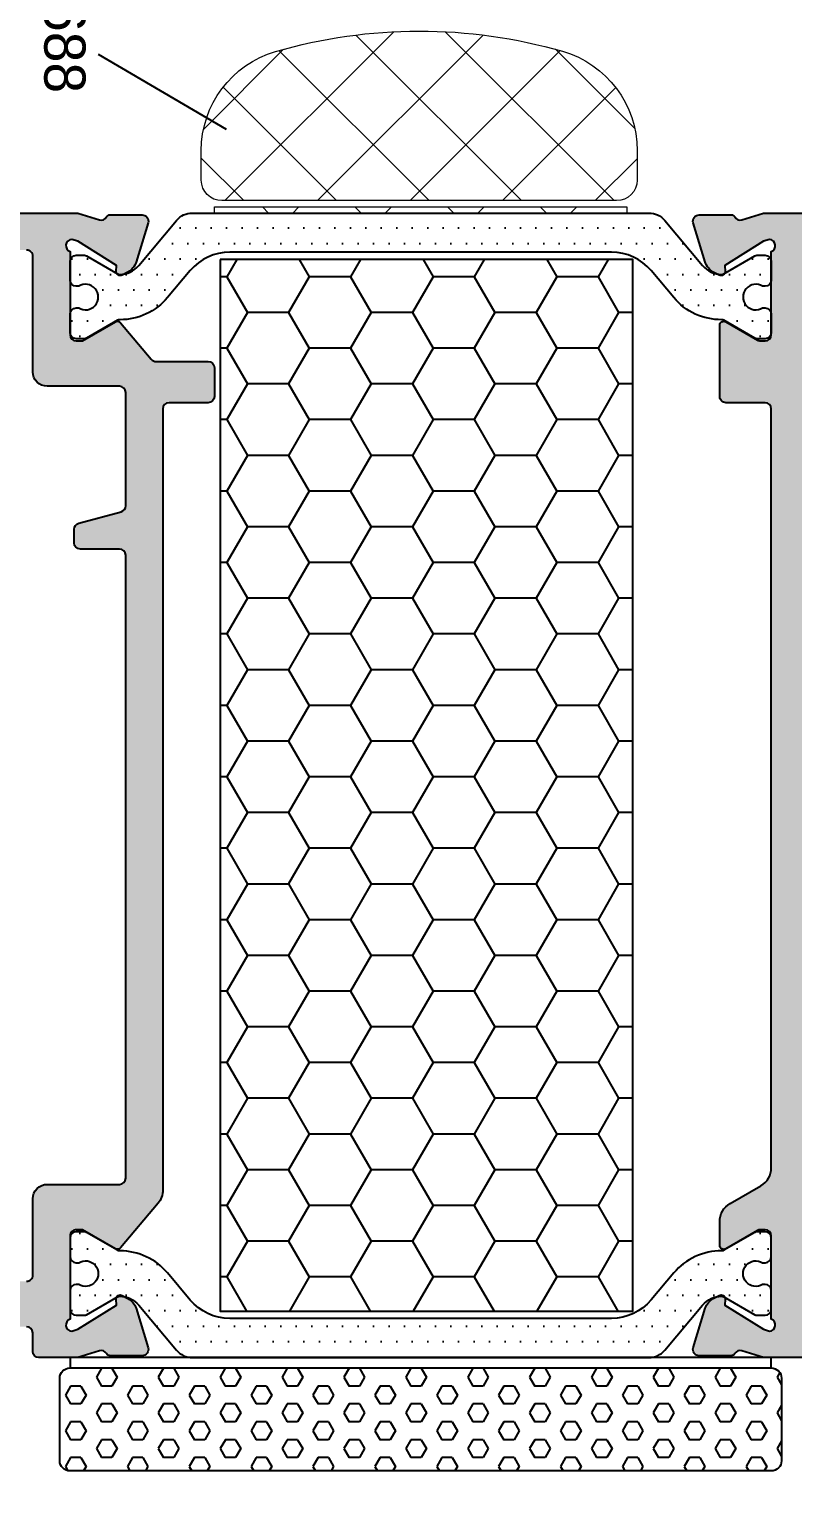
# Model space of a CAD drawing. Extents: x -207922 to -189609, y 24831 to 30124.
# Drawn here: x -207310.8 to -207273.8, y 28829.9 to 28900.4 of the extents above; entities that cross this region are included whole.
import ezdxf

# ---------------------------------------------------------------- set-up
doc = ezdxf.new("R2010")
doc.units = 0
doc.header["$LTSCALE"] = 8
doc.layers.get('0').update_dxf_attribs({"linetype": 'CONTINUOUS'})
for name, color, linetype in [('FILL', 253, 'CONTINUOUS'), ('FINE', 7, 'CONTINUOUS'), ('GOMMA', 3, 'CONTINUOUS'), ('GROSSA', 4, 'CONTINUOUS'), ('QUOTE', 254, 'CONTINUOUS'), ('testo', 7, 'CONTINUOUS')]:
    doc.layers.add(name, color=color, linetype=linetype)

msp = doc.modelspace()

# ---------------------------------------------------------------- hatches: boundary and pattern name
at = {"linetype": 'Continuous', "lineweight": 0}
h = msp.add_hatch(dxfattribs=at)
h.set_pattern_fill('ANSI37', angle=-90.00000000000001, style=0)
h.set_pattern_definition([(315, (-207965.3825018707, 29004.83021672753), (2.245064030267289, 2.245064030267288), []), (44.99999999999999, (-207965.3825018707, 29004.83021672753), (-2.245064030267288, 2.245064030267289), [])])
edge = h.paths.add_edge_path(flags=0)
edge.add_arc((-207286.3193941966, 28894.54541484763), 5.011828898231791, 359.9999999999992, 433.90444463496203, ccw=False)
edge.add_line((-207281.3075652984, 28894.54541484763), (-207281.3075652984, 28893.11920020402))
edge.add_arc((-207282.3075652984, 28893.11920020402), 1.000000000000001, 269.9999999999992, 359.9999999999992, ccw=False)
edge.add_line((-207282.3075652984, 28892.11920020402), (-207301.4449563089, 28892.11920020402))
edge.add_arc((-207301.4449563089, 28893.11920020402), 0.999999999999994, 540, 630, ccw=False)
edge.add_line((-207302.4449563089, 28893.11920020402), (-207302.4449563089, 28894.54541484763))
edge.add_arc((-207297.4449563089, 28894.54541484763), 4.999999999999992, 466.2125807578242, 540, ccw=False)
edge.add_arc((-207291.8609171805, 28875.34076679013), 24.99999999999999, 433.90444463496203, 466.212580757824, ccw=False)
h = msp.add_hatch(dxfattribs=at)
h.set_pattern_fill('ANSI37', angle=-90.00000000000001, style=0)
h.set_pattern_definition([(315, (-207965.3825018707, 29005.43021672753), (2.245064030267289, 2.245064030267288), []), (44.99999999999999, (-207965.3825018707, 29005.43021672753), (-2.245064030267288, 2.245064030267289), [])])
h.paths.add_polyline_path([(-207301.8075652984, 28891.81920020403), (-207281.8075652984, 28891.81920020403), (-207281.8075652984, 28891.51920020401), (-207301.8075652984, 28891.51920020401)], flags=0)
at = {"layer": 'FILL'}
h = msp.add_hatch(color=253, dxfattribs=at)
edge = h.paths.add_edge_path()
edge.add_line((-207313.6075667984, 28836.01920020401), (-207318.0075667984, 28836.01920020401))
edge.add_arc((-207318.0075667984, 28836.81920020403), 0.7999999999999545, 539.9999999999836, 629.9999999999836, ccw=False)
edge.add_line((-207318.8075667984, 28836.81920020403), (-207318.8075667984, 28837.21920020402))
edge.add_arc((-207318.5075667984, 28837.21920020402), 0.2999999999999545, 450.0000000000434, 540.0000000000434, ccw=False)
edge.add_line((-207318.5075667984, 28837.51920020401), (-207315.4075667984, 28837.51920020401))
edge.add_arc((-207315.4075667984, 28837.81920020403), 0.2999999999999545, 629.9999999999566, 719.9999999999566)
edge.add_line((-207315.1075667984, 28837.81920020403), (-207315.1075667984, 28840.71920020402))
edge.add_arc((-207315.4075667984, 28840.71920020402), 0.3000000000001819, 360, 450)
edge.add_line((-207315.4075667984, 28841.01920020401), (-207318.5075667984, 28841.01920020401))
edge.add_arc((-207318.5075667984, 28841.31920020403), 0.2999999999998408, 180.0000000000217, 270.0000000000434, ccw=False)
edge.add_line((-207318.8075667984, 28841.31920020403), (-207318.8075667984, 28842.32031090393))
edge.add_arc((-207319.1075667984, 28842.32031090393), 0.3000000000000682, 359.9999999999783, 449.9999999999783)
edge.add_line((-207319.1075667984, 28842.62031090392), (-207337.0075667984, 28842.62031090392))
edge.add_arc((-207337.0075667984, 28842.12031090392), 0.5, 450, 540)
edge.add_line((-207337.5075667984, 28842.12031090392), (-207337.5075667984, 28837.81920020403))
edge.add_arc((-207337.2075667984, 28837.81920020403), 0.2999999999997272, 540, 630)
edge.add_line((-207337.2075667984, 28837.51920020401), (-207335.6075667984, 28837.51920020401))
edge.add_arc((-207335.6075667984, 28837.21920020402), 0.2999999999999545, 359.9999999999566, 449.9999999999566, ccw=False)
edge.add_line((-207335.3075667984, 28837.21920020402), (-207335.3075667984, 28836.81920020403))
edge.add_arc((-207336.1075667984, 28836.81920020403), 0.7999999999999545, 270.00000000001626, 360.00000000001626, ccw=False)
edge.add_line((-207336.1075667984, 28836.01920020401), (-207339.0075667984, 28836.01920020401))
edge.add_arc((-207339.0075667984, 28836.31920020403), 0.2999999999999829, 540.0000000000055, 630, ccw=False)
edge.add_line((-207339.3075667984, 28836.31920020403), (-207339.3075667984, 28884.51922787899))
edge.add_arc((-207338.8075667984, 28884.51922787899), 0.5, 450.00000000000654, 540, ccw=False)
edge.add_line((-207338.8075667984, 28885.01922787899), (-207330.8575667984, 28885.01922787899))
edge.add_arc((-207330.8575667984, 28885.31922787901), 0.3000000000000398, 270.0000000000163, 360.0000000000053)
edge.add_line((-207330.5575667984, 28885.31922787901), (-207330.5575667984, 28895.719227879))
edge.add_arc((-207330.2575667984, 28895.719227879), 0.3000000000000398, 449.9999999999946, 539.9999999999945, ccw=False)
edge.add_line((-207330.2575667984, 28896.01922787899), (-207329.2575667984, 28896.01922787899))
edge.add_arc((-207329.2575667984, 28895.719227879), 0.3000000000000114, 360, 449.99999999998914, ccw=False)
edge.add_line((-207328.9575667984, 28895.719227879), (-207328.9575667984, 28891.81920020403))
edge.add_arc((-207328.6575667984, 28891.81920020403), 0.3000000000000114, 540, 630)
edge.add_line((-207328.6575667984, 28891.51920020401), (-207308.5158446704, 28891.51920020401))
edge.add_arc((-207308.5158446704, 28891.21920020402), 0.3000000000000824, 433.0000000000122, 450.0000000000217, ccw=False)
edge.add_line((-207308.428133159, 28891.50609163083), (-207307.3841140959, 28891.1869029712))
edge.add_arc((-207307.2964025845, 28891.47379439797), 0.3000000000000456, 613.0000000000099, 690.7690628138056)
edge.add_arc((-207306.8600733207, 28891.22962893431), 0.1999999999998636, 450.0000000000163, 510.769062813806, ccw=False)
edge.add_line((-207306.8600733207, 28891.42962893432), (-207305.3102410132, 28891.42962893432))
edge.add_arc((-207305.3102410132, 28891.12962893433), 0.3000000000000398, 342.9999999999927, 449.9999999999675, ccw=False)
edge.add_line((-207305.0233495864, 28891.04191742292), (-207305.6085057447, 28889.12795787053))
edge.add_arc((-207306.3735495494, 28889.3618552343), 0.799999999999554, 297.9999999999952, 342.9999999999896, ccw=False)
edge.add_line((-207305.9979722992, 28888.65549716), (-207306.2780055628, 28888.50660083258))
edge.add_arc((-207306.3718998753, 28888.68319035116), 0.1999999999999817, 178.000000000014, 298.00000000003183, ccw=False)
edge.add_line((-207306.5717780408, 28888.6901702505), (-207306.5617034239, 28888.97866953201))
edge.add_line((-207306.5617034239, 28888.97866953201), (-207308.4336106412, 28890.14836698175))
edge.add_line((-207308.4336106412, 28890.14836698172), (-207308.7205020681, 28890.23607849317))
edge.add_arc((-207308.7075667984, 28889.93635749158), 0.3000000000213844, 452.4712206583523, 610.5287793662812)
edge.add_line((-207308.8075667984, 28889.65351477907), (-207308.8075667984, 28885.71920020402))
edge.add_line((-207308.8075667984, 28885.71920020402), (-207308.8075667984, 28885.61920020402))
edge.add_arc((-207308.5075667984, 28885.61920020402), 0.2999999999997272, 540, 630)
edge.add_line((-207308.5075667984, 28885.31920020403), (-207308.2075667984, 28885.31920020403))
edge.add_line((-207308.2075667984, 28885.31920020403), (-207306.6075667984, 28886.24296063474))
edge.add_arc((-207306.5075667984, 28886.06975555398), 0.2000000000001516, 399.99999999998704, 480.0000000000106, ccw=False)
edge.add_line((-207306.3543579098, 28886.19831307592), (-207304.8675160275, 28884.42636392113))
edge.add_arc((-207304.6377026946, 28884.61920020402), 0.3000000000000488, 579.9999999999948, 630)
edge.add_line((-207304.6377026946, 28884.31920020403), (-207302.1075667984, 28884.31920020403))
edge.add_arc((-207302.1075667984, 28884.01920020401), 0.300000000000054, 359.9999999999973, 449.99999999998914, ccw=False)
edge.add_line((-207301.8075667984, 28884.01920020401), (-207301.8075667984, 28882.61920020402))
edge.add_arc((-207302.1075667984, 28882.61920020402), 0.3000000000000114, 270, 360.0000000000054, ccw=False)
edge.add_line((-207302.1075667984, 28882.31920020403), (-207304.0075667984, 28882.31920020403))
edge.add_arc((-207304.0075667984, 28882.01920020401), 0.2999999999999972, 450, 539.9999999999918)
edge.add_line((-207304.3075667984, 28882.01920020401), (-207304.3075667984, 28844.14332822665))
edge.add_arc((-207305.3075667984, 28844.14332822668), 1.000000000000171, 320.0000000000083, 360.00000000000324, ccw=False)
edge.add_line((-207304.5415223553, 28843.50054061699), (-207306.3543579098, 28841.34008733214))
edge.add_arc((-207306.5075667984, 28841.46864485407), 0.2000000000001114, 239.9999999998883, 319.9999999999994, ccw=False)
edge.add_line((-207306.6075667984, 28841.29543977331), (-207308.2075667984, 28842.21920020402))
edge.add_line((-207308.2075667984, 28842.21920020402), (-207308.5075667984, 28842.21920020402))
edge.add_arc((-207308.5075667984, 28841.91920020404), 0.2999999999997272, 450, 540)
edge.add_line((-207308.8075667984, 28841.91920020404), (-207308.8075667984, 28837.88488562898))
edge.add_arc((-207308.7075667984, 28837.60204291648), 0.3000000000213853, 469.4712206337077, 627.5287793416151)
edge.add_line((-207308.7205020681, 28837.30232191486), (-207308.4336106412, 28837.3900334263))
edge.add_line((-207308.4336106412, 28837.39003342633), (-207306.5617034239, 28838.55973087608))
edge.add_line((-207306.5617034239, 28838.55973087605), (-207306.5717780408, 28838.84823015756))
edge.add_arc((-207306.3718998753, 28838.85521005689), 0.199999999999995, 421.99999999997914, 541.9999999999776, ccw=False)
edge.add_line((-207306.2780055628, 28839.03179957547), (-207305.9979722992, 28838.88290324806))
edge.add_arc((-207306.3735495494, 28838.17654517376), 0.800000000000056, 376.99999999999517, 421.9999999999984, ccw=False)
edge.add_line((-207305.6085057447, 28838.41044253753), (-207305.0233495864, 28836.49648298514))
edge.add_arc((-207305.3102410132, 28836.40877147373), 0.2999999999997488, 269.99999999998374, 376.99999999999045, ccw=False)
edge.add_line((-207305.3102410132, 28836.10877147374), (-207306.8600733207, 28836.10877147374))
edge.add_arc((-207306.8600733207, 28836.30877147372), 0.2000000000000739, 209.2309371862279, 270.00000000001626, ccw=False)
edge.add_arc((-207307.2964025845, 28836.06460601008), 0.2999999999998101, 389.2309371862547, 467.0000000000268)
edge.add_line((-207307.3841140959, 28836.35149743686), (-207308.428133159, 28836.03230877723))
edge.add_arc((-207308.5158446704, 28836.31920020403), 0.3000000000000456, 269.99999999998914, 286.9999999999901, ccw=False)
edge.add_line((-207308.5158446704, 28836.01920020401), (-207310.3122265172, 28836.01920020401))
edge.add_arc((-207310.3122265172, 28836.31920020403), 0.3000000000001819, 540, 630, ccw=False)
edge.add_line((-207310.6122265171, 28836.31920020403), (-207310.6122265171, 28837.21920020402))
edge.add_arc((-207310.9122265172, 28837.21920020402), 0.3000000000001251, 359.9999999999891, 449.9999999999891)
edge.add_line((-207310.9122265172, 28837.51920020401), (-207313.0075667984, 28837.51920020401))
edge.add_arc((-207313.0075667984, 28837.21920020402), 0.3000000000001819, 450, 540)
edge.add_line((-207313.3075667984, 28837.21920020402), (-207313.3075667984, 28836.31920020403))
edge.add_arc((-207313.6075667984, 28836.31920020403), 0.2999999999999545, 270.0000000000434, 360.0000000000434, ccw=False)
edge = h.paths.add_edge_path(flags=16)
edge.add_line((-207317.0075667984, 28844.42031090391), (-207316.5797774239, 28842.819200204))
edge.add_line((-207316.5797774239, 28842.81920020403), (-207313.8075667984, 28842.81920020403))
edge.add_arc((-207313.8075667984, 28842.31920020403), 0.5000000000001705, 359.99999999996743, 449.99999999998045, ccw=False)
edge.add_line((-207313.3075667984, 28842.31920020403), (-207313.3075667984, 28840.01920020404))
edge.add_arc((-207313.0075667984, 28840.01920020401), 0.2999999999999545, 540.0000000000433, 630.0000000000434)
edge.add_line((-207313.0075667984, 28839.71920020402), (-207310.9122265172, 28839.71920020402))
edge.add_arc((-207310.9122265172, 28840.01920020401), 0.2999999999999545, 629.9999999999566, 719.9999999999566)
edge.add_line((-207310.6122265171, 28840.01920020401), (-207310.6122265171, 28843.7203109039))
edge.add_arc((-207309.9122265172, 28843.72031090393), 0.700000000000017, 449.9999999999884, 539.9999999999976, ccw=False)
edge.add_line((-207309.9122265172, 28844.42031090391), (-207306.4075667984, 28844.42031090391))
edge.add_arc((-207306.4075667984, 28844.72031090393), 0.3000000000000114, 630, 720.0000000000109)
edge.add_line((-207306.1075667984, 28844.72031090393), (-207306.1075667984, 28874.92031090394))
edge.add_arc((-207306.4075667984, 28874.92031090391), 0.3000000000001819, 360, 450)
edge.add_line((-207306.4075667984, 28875.22031090393), (-207308.3075667984, 28875.22031090393))
edge.add_arc((-207308.3075667984, 28875.52031090391), 0.2999999999999545, 180.0000000000434, 270.0000000000434, ccw=False)
edge.add_line((-207308.6075667984, 28875.52031090391), (-207308.6075667984, 28876.19011280751))
edge.add_arc((-207308.3075667984, 28876.19011280751), 0.2999999999998977, 464.9999999999426, 539.9999999999458, ccw=False)
edge.add_line((-207308.3852125119, 28876.47989055542), (-207306.3299210849, 28877.03060423351))
edge.add_arc((-207306.4075667984, 28877.32038198139), 0.2999999999997844, 285.0000000000167, 360.0000000000109)
edge.add_line((-207306.1075667984, 28877.32038198139), (-207306.1075667984, 28882.81808950413))
edge.add_arc((-207306.4075667984, 28882.81808950413), 0.3000000000000114, 359.9999999999891, 449.9999999999783)
edge.add_line((-207306.4075667984, 28883.11808950415), (-207309.9122265171, 28883.11808950415))
edge.add_arc((-207309.9122265172, 28883.81808950413), 0.7000000000000028, 540.0000000000011, 629.9999999999861, ccw=False)
edge.add_line((-207310.6122265171, 28883.81808950413), (-207310.6122265171, 28889.41920020404))
edge.add_arc((-207310.9122265172, 28889.41920020404), 0.3000000000000398, 359.9999999999946, 449.9999999999947)
edge.add_line((-207310.9122265172, 28889.71920020402), (-207328.4575667984, 28889.71920020402))
edge.add_arc((-207328.4575667984, 28889.41920020404), 0.3000000000000114, 450.0000000000109, 540.0000000000108)
edge.add_line((-207328.7575667984, 28889.41920020404), (-207328.7575667984, 28883.51922787902))
edge.add_arc((-207329.0575667984, 28883.51922787899), 0.2999999999999545, 270, 359.9999999999973, ccw=False)
edge.add_line((-207329.0575667984, 28883.219227879), (-207337.2075667984, 28883.219227879))
edge.add_arc((-207337.2075667984, 28882.91922787899), 0.2999999999999972, 450.0000000000109, 540.0000000000026)
edge.add_line((-207337.5075667984, 28882.91922787899), (-207337.5075667984, 28877.32038198136))
edge.add_arc((-207337.2075667984, 28877.32038198139), 0.2999999999997272, 539.9999999999811, 614.9999999999917)
edge.add_line((-207337.2852125119, 28877.03060423351), (-207335.2299210849, 28876.47989055542))
edge.add_arc((-207335.3075667984, 28876.19011280751), 0.300000000000054, 360.000000000057, 435.00000000005326, ccw=False)
edge.add_line((-207335.0075667984, 28876.19011280754), (-207335.0075667984, 28875.52031090394))
edge.add_arc((-207335.3075667984, 28875.52031090391), 0.2999999999999545, 269.9999999999566, 359.9999999999566, ccw=False)
edge.add_line((-207335.3075667984, 28875.22031090393), (-207337.2075667984, 28875.22031090393))
edge.add_arc((-207337.2075667984, 28874.92031090391), 0.2999999999998977, 450.0000000000326, 540.0000000000542)
edge.add_line((-207337.5075667984, 28874.92031090391), (-207337.5075667984, 28844.7203109039))
edge.add_arc((-207337.2075667984, 28844.72031090393), 0.2999999999999829, 540.0000000000055, 630.0000000000053)
edge.add_line((-207337.2075667984, 28844.42031090391), (-207317.0075667984, 28844.42031090391))
edge = h.paths.add_edge_path()
edge.add_line((-207277.337128034, 28888.50660083258), (-207277.6171612976, 28888.65549716))
edge.add_arc((-207277.2415840474, 28889.3618552343), 0.799999999999558, 557.0000000000105, 602.0000000000048, ccw=False)
edge.add_line((-207278.0066278521, 28889.12795787053), (-207278.5917840104, 28891.04191742292))
edge.add_arc((-207278.3048925836, 28891.12962893433), 0.3000000000000433, 450.00000000003257, 557.0000000000073, ccw=False)
edge.add_line((-207278.3048925836, 28891.42962893432), (-207276.755060276, 28891.42962893432))
edge.add_arc((-207276.755060276, 28891.22962893431), 0.1999999999998749, 389.2309371861861, 449.9999999999675, ccw=False)
edge.add_arc((-207276.3187310123, 28891.47379439797), 0.3000000000000741, 569.2309371861891, 646.9999999999798)
edge.add_line((-207276.2310195009, 28891.1869029712), (-207275.1870004378, 28891.50609163083))
edge.add_arc((-207275.0992889263, 28891.21920020402), 0.299999999999964, 449.99999999998914, 466.9999999999949, ccw=False)
edge.add_line((-207275.0992889263, 28891.51920020401), (-207265.6075667984, 28891.51920020401))
edge.add_arc((-207265.6075667984, 28892.51920020401), 1, 630, 720)
edge.add_line((-207264.6075667984, 28892.51920020401), (-207264.6075667984, 28899.71917252905))
edge.add_arc((-207264.9075667984, 28899.71917252905), 0.2999999999997272, 360, 450)
edge.add_line((-207264.9075667984, 28900.01917252906), (-207267.0075667984, 28900.01917252906))
edge.add_arc((-207267.0075667984, 28900.31917252905), 0.3000000000001819, 540, 630, ccw=False)
edge.add_line((-207267.3075667984, 28900.31917252905), (-207267.3075667984, 28901.81917252905))
edge.add_arc((-207266.6075667984, 28901.81917252905), 0.6999999999999318, 449.9999999999721, 539.9999999999907, ccw=False)
edge.add_arc((-207266.6075667984, 28902.21917252905), 0.2999999999997129, 359.9999999999973, 449.9999999999783, ccw=False)
edge.add_line((-207266.3075667984, 28902.21917252905), (-207266.3075667984, 28901.51917252904))
edge.add_arc((-207266.0075667984, 28901.51917252906), 0.2999999999997272, 540, 630)
edge.add_line((-207266.0075667984, 28901.21917252905), (-207264.8075667984, 28901.21917252905))
edge.add_arc((-207264.8075667984, 28901.91917252906), 0.7000000000002728, 630, 720)
edge.add_line((-207264.1075667984, 28901.91917252906), (-207264.1075667984, 28908.11917252907))
edge.add_arc((-207264.8075667984, 28908.11917252904), 0.6999999999998181, 360, 450)
edge.add_line((-207264.8075667984, 28908.81917252905), (-207266.0075667984, 28908.81917252905))
edge.add_arc((-207266.0075667984, 28908.51917252906), 0.3000000000001819, 450, 540)
edge.add_line((-207266.3075667984, 28908.51917252906), (-207266.3075667984, 28907.81917252905))
edge.add_arc((-207266.6075667984, 28907.81917252905), 0.3000000000001819, 269.9999999999783, 359.9999999999973, ccw=False)
edge.add_arc((-207266.6075667984, 28908.21917252905), 0.7000000000000455, 539.9999999999814, 629.9999999999814, ccw=False)
edge.add_line((-207267.3075667984, 28908.21917252905), (-207267.3075667984, 28909.71917252905))
edge.add_arc((-207267.0075667984, 28909.71917252905), 0.2999999999999545, 450, 540.0000000000027, ccw=False)
edge.add_line((-207267.0075667984, 28910.01917252906), (-207263.3075667984, 28910.01917252906))
edge.add_arc((-207263.3075667984, 28909.51917252906), 0.4999999999999574, 359.9999999999951, 449.9999999999935, ccw=False)
edge.add_line((-207262.8075667984, 28909.51917252906), (-207262.8075667984, 28814.31920020403))
edge.add_arc((-207263.1075667984, 28814.31920020403), 0.3000000000000682, 270.0000000000217, 360.00000000002166, ccw=False)
edge.add_line((-207263.1075667984, 28814.01920020401), (-207267.0075667984, 28814.01920020401))
edge.add_arc((-207267.0075667984, 28814.31920020403), 0.3000000000000682, 539.9999999999783, 629.9999999999783, ccw=False)
edge.add_line((-207267.3075667984, 28814.31920020403), (-207267.3075667984, 28815.81920020403))
edge.add_arc((-207266.6075667984, 28815.81920020403), 0.6999999999999318, 450, 539.999999999993, ccw=False)
edge.add_arc((-207266.6075667984, 28816.21920020402), 0.3000000000000682, 359.99999999997834, 449.9999999999783, ccw=False)
edge.add_line((-207266.3075667984, 28816.21920020402), (-207266.3075667984, 28815.51920020401))
edge.add_arc((-207266.0075667984, 28815.51920020401), 0.3000000000001251, 539.9999999999892, 629.9999999999891)
edge.add_line((-207266.0075667984, 28815.21920020402), (-207264.8075667984, 28815.21920020402))
edge.add_arc((-207264.8075667984, 28815.91920020404), 0.6999999999999034, 629.9999999999908, 719.9999999999931)
edge.add_line((-207264.1075667984, 28815.91920020404), (-207264.1075667984, 28822.11920020405))
edge.add_arc((-207264.8075667984, 28822.11920020402), 0.7000000000001592, 359.9999999999931, 449.9999999999907)
edge.add_line((-207264.8075667984, 28822.81920020403), (-207266.0075667984, 28822.81920020403))
edge.add_arc((-207266.0075667984, 28822.51920020401), 0.2999999999998124, 449.9999999999783, 539.9999999999837)
edge.add_line((-207266.3075667984, 28822.51920020401), (-207266.3075667984, 28821.819200204))
edge.add_arc((-207266.6075667984, 28821.81920020403), 0.3000000000001251, 269.99999999998914, 360.00000000001086, ccw=False)
edge.add_arc((-207266.6075667984, 28822.21920020402), 0.7000000000021487, 539.9999999998186, 629.9999999998, ccw=False)
edge.add_line((-207267.3075667984, 28822.21920020402), (-207267.3075667984, 28825.21920020402))
edge.add_arc((-207267.0075667984, 28825.21920020402), 0.3000000000000682, 450.0000000000217, 540.0000000000217, ccw=False)
edge.add_line((-207267.0075667984, 28825.51920020401), (-207266.6075667984, 28825.51920020401))
edge.add_arc((-207266.6075667984, 28825.21920020402), 0.3000000000001251, 359.99999999998914, 449.99999999998914, ccw=False)
edge.add_line((-207266.3075667984, 28825.21920020402), (-207266.3075667984, 28824.31920020403))
edge.add_arc((-207266.0075667984, 28824.31920020403), 0.3000000000001251, 539.9999999999892, 629.9999999999891)
edge.add_line((-207266.0075667984, 28824.01920020401), (-207264.6075667984, 28824.01920020401))
edge.add_arc((-207264.6075667984, 28824.31920020403), 0.3000000000001251, 270.0000000000109, 360.0000000000109)
edge.add_line((-207264.3075667984, 28824.31920020403), (-207264.3075667984, 28838.01920020404))
edge.add_arc((-207265.3075667984, 28838.01920020401), 1.000000000000057, 360.0000000000065, 449.9999999999968)
edge.add_line((-207265.3075667984, 28839.01920020401), (-207272.5075667984, 28839.01920020401))
edge.add_arc((-207272.5075667984, 28838.71920020402), 0.3000000000000682, 450.0000000000217, 540.0000000000217)
edge.add_line((-207272.8075667984, 28838.71920020402), (-207272.8075667984, 28836.31920020403))
edge.add_arc((-207273.1075667984, 28836.31920020403), 0.3000000000000682, 270, 359.9999999999946, ccw=False)
edge.add_line((-207273.1075667984, 28836.01920020401), (-207275.0992889263, 28836.01920020401))
edge.add_arc((-207275.0992889263, 28836.31920020403), 0.2999999999998408, 253.0000000000091, 270.00000000001086, ccw=False)
edge.add_line((-207275.1870004378, 28836.03230877723), (-207276.2310195009, 28836.35149743686))
edge.add_arc((-207276.3187310123, 28836.06460601008), 0.299999999999807, 432.9999999999732, 510.7690628137453)
edge.add_arc((-207276.755060276, 28836.30877147372), 0.2000000000000599, 269.99999999998374, 330.7690628137721, ccw=False)
edge.add_line((-207276.755060276, 28836.10877147374), (-207278.3048925835, 28836.10877147374))
edge.add_arc((-207278.3048925836, 28836.40877147373), 0.2999999999997556, 163.000000000008, 270.0000000000217, ccw=False)
edge.add_line((-207278.5917840104, 28836.49648298514), (-207278.0066278521, 28838.41044253753))
edge.add_arc((-207277.2415840474, 28838.17654517376), 0.8000000000000267, 477.9999999999998, 523.0000000000042, ccw=False)
edge.add_line((-207277.6171612976, 28838.88290324806), (-207277.337128034, 28839.03179957547))
edge.add_arc((-207277.2432337214, 28838.85521005689), 0.2000000000000068, 358.0000000000221, 478.00000000002797, ccw=False)
edge.add_line((-207277.043355556, 28838.84823015756), (-207277.0534301729, 28838.55973087605))
edge.add_line((-207277.053430173, 28838.55973087605), (-207275.1815229556, 28837.3900334263))
edge.add_line((-207275.1815229556, 28837.39003342633), (-207274.8946315287, 28837.30232191489))
edge.add_arc((-207274.9075667984, 28837.60204291648), 0.3000000000213776, 272.4712206583849, 430.5287793662924)
edge.add_line((-207274.8075667984, 28837.88488562898), (-207274.8075667984, 28841.91920020404))
edge.add_arc((-207275.1075667984, 28841.91920020404), 0.3000000000000682, 359.9999999999783, 449.9999999999783)
edge.add_line((-207275.1075667984, 28842.21920020402), (-207275.3271820407, 28842.21920020402))
edge.add_arc((-207275.3271820407, 28841.91920020404), 0.300000000000324, 450.0000000000977, 480.0000000000963)
edge.add_line((-207275.4771820407, 28842.17900782517), (-207277.0075667984, 28841.29543977334))
edge.add_arc((-207277.1075667984, 28841.46864485407), 0.1999999999999414, 180.0000000000163, 299.9999999999796, ccw=False)
edge.add_line((-207277.3075667984, 28841.46864485407), (-207277.3075667984, 28842.62334539245))
edge.add_arc((-207276.3075667984, 28842.62334539245), 1.000000000000114, 480.0000000000001, 540.0000000000033, ccw=False)
edge.add_line((-207276.8075667984, 28843.48937079623), (-207275.3075667984, 28844.35539620002))
edge.add_arc((-207275.8075667984, 28845.22142160383), 0.9999999999998207, 299.9999999999909, 360.0000000000032)
edge.add_line((-207274.8075667984, 28845.22142160383), (-207274.8075667984, 28882.01920020404))
edge.add_arc((-207275.1075667984, 28882.01920020401), 0.2999999999999545, 359.9999999999946, 450)
edge.add_line((-207275.1075667984, 28882.31920020403), (-207277.0075667984, 28882.31920020403))
edge.add_arc((-207277.0075667984, 28882.61920020402), 0.2999999999999545, 540, 630, ccw=False)
edge.add_line((-207277.3075667984, 28882.61920020402), (-207277.3075667984, 28886.06975555395))
edge.add_arc((-207277.1075667984, 28886.06975555398), 0.1999999999999886, 420.00000000002854, 539.9999999999674, ccw=False)
edge.add_line((-207277.0075667984, 28886.24296063474), (-207275.4771820407, 28885.35939258289))
edge.add_arc((-207275.3271820407, 28885.61920020402), 0.3000000000002901, 599.9999999999117, 629.9999999999131)
edge.add_line((-207275.3271820407, 28885.31920020403), (-207275.1075667984, 28885.31920020403))
edge.add_arc((-207275.1075667984, 28885.61920020402), 0.3000000000000824, 270.0000000000217, 360.000000000019)
edge.add_line((-207274.8075667984, 28885.61920020402), (-207274.8075667984, 28889.65351477907))
edge.add_arc((-207274.9075667984, 28889.93635749158), 0.3000000000213908, 289.4712206337188, 447.5287793416478)
edge.add_line((-207274.8946315287, 28890.2360784932), (-207275.1815229556, 28890.14836698175))
edge.add_line((-207275.1815229556, 28890.14836698172), (-207277.0534301729, 28888.97866953198))
edge.add_line((-207277.053430173, 28888.97866953201), (-207277.0433555561, 28888.6901702505))
edge.add_arc((-207277.2432337214, 28888.68319035116), 0.1999999999999676, 241.9999999999682, 361.999999999986, ccw=False)
edge = h.paths.add_edge_path(flags=16)
edge.add_line((-207265.8075667984, 28884.81920020403), (-207264.9075667984, 28884.81920020403))
edge.add_arc((-207264.9075667984, 28885.11920020402), 0.3000000000000398, 630, 719.9999999999947)
edge.add_line((-207264.6075667984, 28885.11920020402), (-207264.6075667984, 28889.41917252906))
edge.add_arc((-207264.9075667984, 28889.41917252906), 0.3000000000000682, 360.0000000000053, 450)
edge.add_line((-207264.9075667984, 28889.71917252905), (-207272.9075667984, 28889.71917252905))
edge.add_arc((-207272.9075667984, 28889.41917252906), 0.2999999999999545, 450, 540)
edge.add_line((-207273.2075667984, 28889.41917252906), (-207273.2075667984, 28885.11920020402))
edge.add_arc((-207272.9075667984, 28885.11920020402), 0.2999999999999545, 539.9999999999947, 630)
edge.add_line((-207272.9075667984, 28884.81920020403), (-207272.0075667984, 28884.81920020403))
edge.add_arc((-207272.0075667984, 28884.51920020401), 0.3000000000000398, 360.0000000000054, 450, ccw=False)
edge.add_line((-207271.7075667984, 28884.51920020404), (-207271.7075667984, 28883.61920020405))
edge.add_arc((-207272.0075667984, 28883.61920020402), 0.3000000000000682, 270, 359.9999999999946, ccw=False)
edge.add_line((-207272.0075667984, 28883.31920020403), (-207272.9075667984, 28883.31920020403))
edge.add_arc((-207272.9075667984, 28883.01920020401), 0.2999999999999829, 450, 540.0000000000055)
edge.add_line((-207273.2075667984, 28883.01920020401), (-207273.2075667984, 28841.01920020401))
edge.add_arc((-207272.9075667984, 28841.01920020401), 0.3000000000000682, 539.9999999999947, 629.9999999999783)
edge.add_line((-207272.9075667984, 28840.71920020402), (-207264.9075667984, 28840.71920020402))
edge.add_arc((-207264.9075667984, 28841.01920020401), 0.3000000000000966, 630, 720.0000000000163)
edge.add_line((-207264.6075667984, 28841.01920020401), (-207264.6075667984, 28883.01920020401))
edge.add_arc((-207264.9075667984, 28883.01920020401), 0.3000000000001251, 359.9999999999891, 449.9999999999891)
edge.add_line((-207264.9075667984, 28883.31920020403), (-207265.8075667984, 28883.31920020403))
edge.add_arc((-207265.8075667984, 28883.61920020402), 0.2999999999999829, 539.9999999999945, 630, ccw=False)
edge.add_line((-207266.1075667984, 28883.61920020402), (-207266.1075667984, 28884.51920020401))
edge.add_arc((-207265.8075667984, 28884.51920020404), 0.2999999999999545, 450, 540, ccw=False)
h = msp.add_hatch(dxfattribs=at)
h.set_pattern_fill('DOTS', color=2, scale=12, angle=180, style=0)
h.set_pattern_definition([(180, (-207426.8404868342, 28989.04466444057), (-0.3750000000000002, -0.7499999999999998), [0, -0.75])])
edge = h.paths.add_edge_path()
edge.add_line((-207282.5504211984, 28837.91920320403), (-207301.0647095984, 28837.91920320403))
edge.add_arc((-207301.0647095984, 28840.41920320403), 2.500000000001137, 219.9997347276397, 270.000000000013, ccw=False)
edge.add_line((-207302.9798281462, 28838.81224304654), (-207304.0793057843, 28840.12256179201))
edge.add_arc((-207306.3774480417, 28838.19420960305), 3.000000000000933, 399.9997347276315, 450.0000167695621)
edge.add_line((-207306.3774489198, 28841.19420960308), (-207306.4044495632, 28841.19420959517))
edge.add_arc((-207306.4044496218, 28841.39420959518), 0.1999999999993151, 240.0000995578715, 270.0000167694883, ccw=False)
edge.add_line((-207306.5044493208, 28841.22100434064), (-207308.0137875185, 28842.09241765852))
edge.add_arc((-207308.1137872176, 28841.91921240404), 0.1999999999988305, 420.0000995577133, 449.9999999998371)
edge.add_line((-207308.1137872176, 28842.11921240402), (-207308.5075657984, 28842.11921240402))
edge.add_arc((-207308.5075657984, 28841.81921240404), 0.2999999999997272, 450.0000000000869, 540.0000000000869)
edge.add_line((-207308.8075657984, 28841.81921240404), (-207308.8075657984, 28840.91920640403))
edge.add_arc((-207308.5075657984, 28840.91920640403), 0.3000000000000114, 540.0000000000163, 630.0000000000326)
edge.add_line((-207308.5075657984, 28840.61920640404), (-207308.3873873008, 28840.61920640404))
edge.add_arc((-207308.0575671984, 28840.09421240403), 0.6200000000000061, 237.8641255550698, 482.1385150596316, ccw=False)
edge.add_line((-207308.3873631048, 28839.56920320402), (-207308.5075657984, 28839.56920320402))
edge.add_arc((-207308.5075657984, 28839.26920320404), 0.2999999999996135, 450.0000000000651, 540.0000000000651)
edge.add_line((-207308.8075657984, 28839.26920320404), (-207308.8075657984, 28838.36921240402))
edge.add_arc((-207308.5075657984, 28838.36921240402), 0.2999999999997272, 539.999999999913, 629.9999999999131)
edge.add_line((-207308.5075657984, 28838.06921240404), (-207308.1137788399, 28838.06921240404))
edge.add_arc((-207308.1137788398, 28838.26921240402), 0.2000000000009265, 270.0000000000163, 300.0001298018312)
edge.add_line((-207308.0137784475, 28838.09600754983), (-207306.5044653199, 28838.96741444939))
edge.add_arc((-207306.4044649275, 28838.79420959517), 0.2000000000000604, 450.00001676955344, 480.0001298019151, ccw=False)
edge.add_line((-207306.4044649861, 28838.99420959516), (-207306.397770767, 28838.99420959711))
edge.add_arc((-207306.3977704158, 28837.79420959712), 1.200000000000268, 400.0001575441545, 450.0000167694503, ccw=False)
edge.add_line((-207305.478519205, 28838.56555725638), (-207303.6415662936, 28836.37640526761))
edge.add_arc((-207302.8755279984, 28837.01920020401), 0.9999999999994789, 580.0005479999988, 630)
edge.add_line((-207302.8755279984, 28836.01920020401), (-207280.7396025984, 28836.01920020401))
edge.add_arc((-207280.7396025984, 28837.01920020401), 0.9999999999993747, 270.000000000013, 319.999473430698)
edge.add_line((-207279.9735640628, 28836.37640555414), (-207278.1366084238, 28838.56556317701))
edge.add_arc((-207277.217362181, 28837.79420959712), 1.200000000000229, 449.9999832298115, 499.9994734306839, ccw=False)
edge.add_line((-207277.2173618298, 28838.99420959713), (-207277.2106676108, 28838.99420959518))
edge.add_arc((-207277.2106676693, 28838.79420959517), 0.2000000000014183, 419.99987019819577, 449.99998322982776, ccw=False)
edge.add_line((-207277.1106672769, 28838.96741444936), (-207275.6013541493, 28838.0960075498))
edge.add_arc((-207275.5013537569, 28838.26921240402), 0.2000000000008726, 599.9998701982192, 630.0000000000326)
edge.add_line((-207275.5013537569, 28838.06921240404), (-207275.1075667984, 28838.06921240404))
edge.add_arc((-207275.1075667984, 28838.36921240402), 0.2999999999996135, 270.0000000000651, 360.0000000000651)
edge.add_line((-207274.8075667984, 28838.36921240402), (-207274.8075667984, 28839.26920320404))
edge.add_arc((-207275.1075667984, 28839.26920320404), 0.2999999999996135, 359.9999999999349, 449.9999999999349)
edge.add_line((-207275.1075667984, 28839.56920320402), (-207275.2277694919, 28839.56920320402))
edge.add_arc((-207275.5575653984, 28840.09421240403), 0.6199999999999755, 57.861484940372804, 302.13587444492583, ccw=False)
edge.add_line((-207275.227745296, 28840.61920640404), (-207275.1075667984, 28840.61920640404))
edge.add_arc((-207275.1075667984, 28840.91920640403), 0.299999999999585, 270.0000000000651, 360.0000000000705)
edge.add_line((-207274.8075667984, 28840.91920640403), (-207274.8075667984, 28841.81921240404))
edge.add_arc((-207275.1075667984, 28841.81921240404), 0.2999999999997272, 359.9999999999077, 449.9999999999132)
edge.add_line((-207275.1075667984, 28842.11921240402), (-207275.5013453792, 28842.11921240402))
edge.add_arc((-207275.5013453792, 28841.91921240404), 0.1999999999987665, 450.0000000000977, 479.9999004422222)
edge.add_line((-207275.6013450783, 28842.09241765855), (-207277.1108729188, 28841.22089485075))
edge.add_arc((-207277.2108726178, 28841.39410010526), 0.199999999999552, 269.5199887789892, 299.999900442205, ccw=False)
edge.add_arc((-207277.2376811883, 28838.19421240404), 3.000000000000353, 449.519988778898, 500.0002652723699)
edge.add_line((-207279.5358234457, 28840.122564593), (-207280.6341896396, 28838.81357042752))
edge.add_arc((-207282.5504211984, 28840.41920320403), 2.499999999999393, 270.0000000000065, 320.03996580719655, ccw=False)
edge = h.paths.add_edge_path()
edge.add_line((-207282.5504211984, 28889.61919720403), (-207301.0647095984, 28889.61919720403))
edge.add_arc((-207301.0647095984, 28887.11919720403), 2.500000000001151, 449.999999999987, 500.0002652723601)
edge.add_line((-207302.9798281462, 28888.72615736151), (-207304.0793057843, 28887.41583861604))
edge.add_arc((-207306.3774480417, 28889.344190805), 3.000000000000933, 269.99998323043786, 320.00026527236844, ccw=False)
edge.add_line((-207306.3774489198, 28886.34419080497), (-207306.4044495632, 28886.34419081289))
edge.add_arc((-207306.4044496218, 28886.14419081288), 0.1999999999993009, 449.9999832305117, 479.9999004421305)
edge.add_line((-207306.5044493208, 28886.31739606742), (-207308.0137875185, 28885.44598274953))
edge.add_arc((-207308.1137872176, 28885.61918800401), 0.1999999999988305, 270.00000000016286, 299.9999004422867, ccw=False)
edge.add_line((-207308.1137872176, 28885.41918800403), (-207308.5075657984, 28885.41918800403))
edge.add_arc((-207308.5075657984, 28885.71918800402), 0.2999999999997129, 539.9999999999104, 629.9999999999131, ccw=False)
edge.add_line((-207308.8075657984, 28885.71918800402), (-207308.8075657984, 28886.61919400403))
edge.add_arc((-207308.5075657984, 28886.61919400403), 0.3000000000000114, 449.9999999999675, 539.9999999999836, ccw=False)
edge.add_line((-207308.5075657984, 28886.91919400402), (-207308.3873873008, 28886.91919400402))
edge.add_arc((-207308.0575671984, 28887.44418800402), 0.6200000000000061, 597.8614849403684, 842.1358744449302)
edge.add_line((-207308.3873631048, 28887.96919720403), (-207308.5075657984, 28887.96919720403))
edge.add_arc((-207308.5075657984, 28888.26919720402), 0.2999999999996135, 539.9999999999349, 629.999999999935, ccw=False)
edge.add_line((-207308.8075657984, 28888.26919720402), (-207308.8075657984, 28889.16918800403))
edge.add_arc((-207308.5075657984, 28889.16918800403), 0.2999999999997272, 450.00000000008686, 540.0000000000896, ccw=False)
edge.add_line((-207308.5075657984, 28889.46918800402), (-207308.1137788399, 28889.46918800402))
edge.add_arc((-207308.1137788398, 28889.26918800404), 0.2000000000009265, 419.9998701981688, 449.99999999998374, ccw=False)
edge.add_line((-207308.0137784475, 28889.44239285823), (-207306.5044653199, 28888.57098595866))
edge.add_arc((-207306.4044649275, 28888.74419081288), 0.2000000000000604, 599.999870198085, 629.9999832304466)
edge.add_line((-207306.4044649861, 28888.5441908129), (-207306.397770767, 28888.54419081095))
edge.add_arc((-207306.3977704158, 28889.74419081093), 1.200000000000268, 629.9999832305497, 679.9998424558455)
edge.add_line((-207305.478519205, 28888.97284315167), (-207303.6415662936, 28891.16199514044))
edge.add_arc((-207302.8755279984, 28890.51920020404), 0.9999999999994881, 450, 499.9994520000005, ccw=False)
edge.add_line((-207302.8755279984, 28891.51920020404), (-207280.7396025984, 28891.51920020404))
edge.add_arc((-207280.7396025984, 28890.51920020404), 0.9999999999993747, 400.000526569302, 449.999999999987, ccw=False)
edge.add_line((-207279.9735640628, 28891.16199485392), (-207278.1366084238, 28888.97283723105))
edge.add_arc((-207277.217362181, 28889.74419081093), 1.200000000000229, 580.0005265693161, 630.0000167701886)
edge.add_line((-207277.2173618298, 28888.54419081092), (-207277.2106676108, 28888.54419081287))
edge.add_arc((-207277.2106676693, 28888.74419081288), 0.2000000000014041, 270.0000167701722, 300.0001298018063)
edge.add_line((-207277.1106672769, 28888.57098595869), (-207275.6013541493, 28889.44239285825))
edge.add_arc((-207275.5013537569, 28889.26918800404), 0.2000000000008726, 449.9999999999675, 480.0001298017807, ccw=False)
edge.add_line((-207275.5013537569, 28889.46918800402), (-207275.1075667984, 28889.46918800402))
edge.add_arc((-207275.1075667984, 28889.16918800403), 0.2999999999995993, 359.9999999999322, 449.99999999993486, ccw=False)
edge.add_line((-207274.8075667984, 28889.16918800403), (-207274.8075667984, 28888.26919720402))
edge.add_arc((-207275.1075667984, 28888.26919720402), 0.2999999999996135, 270.00000000006514, 360.00000000006514, ccw=False)
edge.add_line((-207275.1075667984, 28887.96919720403), (-207275.2277694919, 28887.96919720403))
edge.add_arc((-207275.5575653984, 28887.44418800402), 0.6199999999999755, 417.8641255550742, 662.1385150596271)
edge.add_line((-207275.227745296, 28886.91919400402), (-207275.1075667984, 28886.91919400402))
edge.add_arc((-207275.1075667984, 28886.61919400403), 0.299999999999585, 359.99999999992946, 449.99999999993486, ccw=False)
edge.add_line((-207274.8075667984, 28886.61919400403), (-207274.8075667984, 28885.71918800402))
edge.add_arc((-207275.1075667984, 28885.71918800402), 0.2999999999997272, 270.00000000008686, 360.0000000000896, ccw=False)
edge.add_line((-207275.1075667984, 28885.41918800403), (-207275.5013453792, 28885.41918800403))
edge.add_arc((-207275.5013453792, 28885.61918800401), 0.1999999999987665, 600.0000995577777, 629.9999999999022, ccw=False)
edge.add_line((-207275.6013450783, 28885.4459827495), (-207277.1108729188, 28886.31750555731))
edge.add_arc((-207277.2108726178, 28886.1443003028), 0.1999999999995396, 420.000099557793, 450.4800112210108)
edge.add_arc((-207277.2376811883, 28889.34418800402), 3.000000000000353, 219.9997347276302, 270.48001122110196, ccw=False)
edge.add_line((-207279.5358234457, 28887.41583581506), (-207280.6341896396, 28888.72482998054))
edge.add_arc((-207282.5504211984, 28887.11919720403), 2.499999999999384, 399.9600341928033, 449.9999999999935)
h = msp.add_hatch(dxfattribs=at)
h.set_pattern_fill('HONEY,_I', color=120, scale=16, angle=180, style=2)
h.set_pattern_definition([(180, (-207949.2101768654, 28933.45946097407), (-3.000000000000001, -1.732050807568876), [2, -4]), (299.9999999999999, (-207949.2101768654, 28933.45946097407), (2.999999999999998, -1.732050807568879), [1.999999999999999, -3.999999999999998]), (239.9999999999999, (-207949.2101768654, 28933.45946097407), (-2.787235254874457e-15, -3.464101615137755), [-3.999999999999999, 1.999999999999999])])
h.paths.add_polyline_path([(-207301.5246861162, 28889.26919720402), (-207301.5246861162, 28838.26919720402), (-207281.5246861162, 28838.26919720402), (-207281.5246861162, 28889.26919720402)])
h = msp.add_hatch(dxfattribs=at)
h.set_pattern_fill('HEX', color=137, scale=4, angle=-180, style=0)
h.set_pattern_definition([(180, (-207773.2780303286, 28999.18105786333), (-2.983555438447917e-16, -0.8660254037844386), [0.5, -1]), (299.9999999999999, (-207773.2780303286, 28999.18105786333), (0.7500000000000002, 0.4330127018922189), [0.5, -1]), (239.9999999999999, (-207773.7780303286, 28999.18105786333), (0.7499999999999997, -0.4330127018922196), [0.4999999999999999, -0.9999999999999998])])
edge = h.paths.add_edge_path()
edge.add_arc((-207308.8054221453, 28835.01920020401), 0.5, 90, 180, ccw=False)
edge.add_line((-207308.8054221453, 28835.51920020401), (-207274.8097084514, 28835.51920020401))
edge.add_arc((-207274.8097084514, 28835.01920020401), 0.5, 0, 90, ccw=False)
edge.add_line((-207274.3097084514, 28835.01920020401), (-207274.3097084514, 28831.02113924317))
edge.add_arc((-207274.8097084514, 28831.02113924317), 0.5, -90, 0, ccw=False)
edge.add_line((-207274.8097084514, 28830.52113924317), (-207308.8054221453, 28830.52113924317))
edge.add_arc((-207308.8054221453, 28831.02113924317), 0.5, 180, 270, ccw=False)
edge.add_line((-207309.3054221453, 28831.02113924317), (-207309.3054221453, 28835.01920020401))

# ---------------------------------------------------------------- linework, layer by layer
at = {"color": 7, "linetype": 'Continuous', "lineweight": 15}
for p, q in [((-207301.8075652984, 28891.51920020401), (-207301.8075652984, 28891.81920020403)), ((-207301.8075652984, 28891.81920020403), (-207281.8075652984, 28891.81920020403)), ((-207281.8075652984, 28891.81920020403), (-207281.8075652984, 28891.51920020401)), ((-207281.8075652984, 28891.51920020401), (-207301.8075652984, 28891.51920020401))]:
    msp.add_line(p, q, dxfattribs=at)
msp.add_lwpolyline([(-207301.4449563089, 28892.11920020402, -0.414213562373095), (-207302.4449563089, 28893.11920020402), (-207302.4449563089, 28894.54541484763, -0.3335642367579129), (-207298.840966091, 28899.34657686202, -0.1419121482657547), (-207284.9299141442, 28899.36078337861, -0.334131767215906), (-207281.3075652984, 28894.54541484763), (-207281.3075652984, 28893.11920020402, -0.414213562373095), (-207282.3075652984, 28892.11920020402)], format="xyb", close=True, dxfattribs=at)
at = {"layer": 'FINE'}
msp.add_lwpolyline([(-207301.5246861162, 28889.26919720402), (-207301.5246861162, 28838.26919720402), (-207281.5246861162, 28838.26919720402), (-207281.5246861162, 28889.26919720402)], close=True, dxfattribs=at)
at = {"layer": 'GOMMA'}
for points in [[(-207282.5504211984, 28889.61919720403), (-207301.0647095984, 28889.61919720403, 0.2216958770002297), (-207302.9798281462, 28888.72615736151), (-207304.0793057843, 28887.41583861601, -0.2216959537675143), (-207306.3774489198, 28886.34419080497), (-207306.4044495632, 28886.34419081289, 0.1316521300939411), (-207306.5044493208, 28886.31739606742), (-207308.0137875185, 28885.4459827495, -0.1316520556549949), (-207308.1137872176, 28885.41918800403), (-207308.5075657984, 28885.41918800403, -0.4142135623731201), (-207308.8075657984, 28885.71918800402), (-207308.8075657984, 28886.61919400403, -0.414213562373163), (-207308.5075657984, 28886.91919400402), (-207308.3873873008, 28886.91919400402, 1.809152589775612), (-207308.3873631048, 28887.96919720403), (-207308.5075657984, 28887.96919720403, -0.414213562373095), (-207308.8075657984, 28888.26919720402), (-207308.8075657984, 28889.16918800403, -0.41421356237312), (-207308.5075657984, 28889.46918800402), (-207308.1137788398, 28889.46918800402, -0.1316530737711904), (-207308.0137784475, 28889.44239285823), (-207306.5044653199, 28888.57098595869, 0.1316529993324176), (-207306.4044649861, 28888.5441908129), (-207306.397770767, 28888.54419081092, 0.2216940182082464), (-207305.478519205, 28888.97284315167), (-207303.6415662936, 28891.16199514044, -0.2216921540241082), (-207302.8755279984, 28891.51920020404), (-207280.7396025984, 28891.51920020404, -0.2216922521288372), (-207279.9735640628, 28891.16199485392), (-207278.1366084238, 28888.97283723108, 0.2216923288988911), (-207277.2173618298, 28888.54419081092), (-207277.2106676107, 28888.5441908129, 0.131652999329186), (-207277.1106672769, 28888.57098595869), (-207275.6013541493, 28889.44239285823, -0.1316530737711901), (-207275.5013537569, 28889.46918800402), (-207275.1075667984, 28889.46918800402, -0.4142135623731174), (-207274.8075667984, 28889.16918800403), (-207274.8075667984, 28888.26919720402, -0.414213562373095), (-207275.1075667984, 28887.96919720403), (-207275.2277694919, 28887.96919720403, 1.809152589775605), (-207275.227745296, 28886.91919400402), (-207275.1075667984, 28886.91919400402, -0.4142135623731616), (-207274.8075667984, 28886.61919400403), (-207274.8075667984, 28885.71918800402, -0.4142135623731228), (-207275.1075667984, 28885.41918800403), (-207275.5013453792, 28885.41918800403, -0.1316520556549953), (-207275.6013450783, 28885.4459827495), (-207277.1108729188, 28886.31750555731, 0.1337833919822243), (-207277.2125481535, 28886.34429328413, -0.2238942850253216), (-207279.5358234457, 28887.41583581506), (-207280.6341896396, 28888.72482998054, 0.2218776241518849)], [(-207282.5504211984, 28837.91920320403), (-207301.0647095984, 28837.91920320403, -0.2216958770002297), (-207302.9798281462, 28838.81224304654), (-207304.0793057843, 28840.12256179204, 0.2216959537675143), (-207306.3774489198, 28841.19420960308), (-207306.4044495632, 28841.19420959517, -0.1316521300939411), (-207306.5044493208, 28841.22100434064), (-207308.0137875185, 28842.09241765855, 0.1316520556549949), (-207308.1137872176, 28842.11921240402), (-207308.5075657984, 28842.11921240402, 0.4142135623731201), (-207308.8075657984, 28841.81921240404), (-207308.8075657984, 28840.91920640403, 0.414213562373163), (-207308.5075657984, 28840.61920640404), (-207308.3873873008, 28840.61920640404, -1.809152589775612), (-207308.3873631048, 28839.56920320402), (-207308.5075657984, 28839.56920320402, 0.414213562373095), (-207308.8075657984, 28839.26920320404), (-207308.8075657984, 28838.36921240402, 0.41421356237312), (-207308.5075657984, 28838.06921240404), (-207308.1137788398, 28838.06921240404, 0.1316530737711904), (-207308.0137784475, 28838.09600754983), (-207306.5044653199, 28838.96741444936, -0.1316529993324176), (-207306.4044649861, 28838.99420959516), (-207306.397770767, 28838.99420959713, -0.2216940182082464), (-207305.478519205, 28838.56555725638), (-207303.6415662936, 28836.37640526761, 0.2216921540241082), (-207302.8755279984, 28836.01920020401), (-207280.7396025984, 28836.01920020401, 0.2216922521288372), (-207279.9735640628, 28836.37640555414), (-207278.1366084238, 28838.56556317698, -0.2216923288988911), (-207277.2173618298, 28838.99420959713), (-207277.2106676107, 28838.99420959516, -0.131652999329186), (-207277.1106672769, 28838.96741444936), (-207275.6013541493, 28838.09600754983, 0.1316530737711901), (-207275.5013537569, 28838.06921240404), (-207275.1075667984, 28838.06921240404, 0.4142135623731174), (-207274.8075667984, 28838.36921240402), (-207274.8075667984, 28839.26920320404, 0.414213562373095), (-207275.1075667984, 28839.56920320402), (-207275.2277694919, 28839.56920320402, -1.809152589775605), (-207275.227745296, 28840.61920640404), (-207275.1075667984, 28840.61920640404, 0.4142135623731616), (-207274.8075667984, 28840.91920640403), (-207274.8075667984, 28841.81921240404, 0.4142135623731228), (-207275.1075667984, 28842.11921240402), (-207275.5013453792, 28842.11921240402, 0.1316520556549953), (-207275.6013450783, 28842.09241765855), (-207277.1108729188, 28841.22089485075, -0.1337833919822243), (-207277.2125481535, 28841.19410712393, 0.2238942850253216), (-207279.5358234457, 28840.122564593), (-207280.6341896396, 28838.81357042752, -0.2218776241518849)], [(-207309.3054221453, 28835.01920020401, -0.414213562373095), (-207308.8054221453, 28835.51920020401), (-207274.8097084514, 28835.51920020401, -0.414213562373095), (-207274.3097084514, 28835.01920020401), (-207274.3097084514, 28831.02113924317, -0.414213562373095), (-207274.8097084514, 28830.52113924317), (-207308.8054221453, 28830.52113924317, -0.414213562373095), (-207309.3054221453, 28831.02113924317)]]:
    msp.add_lwpolyline(points, format="xyb", close=True, dxfattribs=at)
msp.add_lwpolyline([(-207308.8054221453, 28835.51920020401), (-207274.8097084514, 28835.51920020401), (-207274.8097084514, 28836.01920020401), (-207308.8054221453, 28836.01920020401)], close=True, dxfattribs=at)
at = {"layer": 'GROSSA'}
for points in [[(-207328.6575667984, 28891.51920020401), (-207308.5158446704, 28891.51920020401, -0.07431283674121329), (-207308.428133159, 28891.50609163083), (-207307.3841140959, 28891.1869029712, 0.3529849633649937), (-207307.0346050262, 28891.32729511977, -0.2715490385397715), (-207306.8600733207, 28891.42962893432), (-207305.3102410132, 28891.42962893432, -0.5040414943245625), (-207305.0233495864, 28891.04191742292), (-207305.6085057447, 28889.12795787053, -0.1989123673796321), (-207305.9979722992, 28888.65549716), (-207306.2780055628, 28888.50660083258, -0.5773502691897274), (-207306.5717780408, 28888.6901702505), (-207306.5617034239, 28888.97866953201), (-207308.4336106412, 28890.14836698172), (-207308.7205020681, 28890.2360784932, 0.824758282618121), (-207308.8075667984, 28889.65351477907), (-207308.8075667984, 28885.71920020402), (-207308.8075667984, 28885.61920020402, 0.414213562373095), (-207308.5075667984, 28885.31920020403), (-207308.2075667984, 28885.31920020403), (-207306.6075667984, 28886.24296063474, -0.3639702342663229), (-207306.3543579098, 28886.19831307592), (-207304.8675160275, 28884.42636392113, 0.2216946626429658), (-207304.6377026946, 28884.31920020403), (-207302.1075667984, 28884.31920020403, -0.4142135623730742), (-207301.8075667984, 28884.01920020401), (-207301.8075667984, 28882.61920020402, -0.4142135623730813), (-207302.1075667984, 28882.31920020403), (-207304.0075667984, 28882.31920020403, 0.4142135623730811), (-207304.3075667984, 28882.01920020401), (-207304.3075667984, 28844.14332822668, -0.1763269807084423), (-207304.5415223553, 28843.50054061699), (-207306.3543579098, 28841.34008733214, -0.3639702342667511), (-207306.6075667984, 28841.29543977331), (-207308.2075667984, 28842.21920020402), (-207308.5075667984, 28842.21920020402, 0.414213562373095), (-207308.8075667984, 28841.91920020404), (-207308.8075667984, 28837.88488562898, 0.8247582826179655), (-207308.7205020681, 28837.30232191486), (-207308.4336106412, 28837.39003342633), (-207306.5617034239, 28838.55973087605), (-207306.5717780408, 28838.84823015756, -0.5773502691895847), (-207306.2780055628, 28839.03179957547), (-207305.9979722992, 28838.88290324806, -0.1989123673796736), (-207305.6085057447, 28838.41044253753), (-207305.0233495864, 28836.49648298514, -0.5040414943247365), (-207305.3102410132, 28836.10877147374), (-207306.8600733207, 28836.10877147374, -0.2715490385397832), (-207307.0346050262, 28836.21110528828, 0.3529849633648942), (-207307.3841140959, 28836.35149743686), (-207308.428133159, 28836.03230877723, -0.07431283674117434), (-207308.5158446704, 28836.01920020401), (-207310.3122265172, 28836.01920020401, -0.414213562373095), (-207310.6122265171, 28836.31920020403), (-207310.6122265171, 28837.21920020402, 0.4142135623730949), (-207310.9122265172, 28837.51920020401)], [(-207273.1075667984, 28836.01920020401), (-207275.0992889263, 28836.01920020401, -0.07431283674117423), (-207275.1870004378, 28836.03230877723), (-207276.2310195009, 28836.35149743686, 0.3529849633648943), (-207276.5805285705, 28836.21110528828, -0.2715490385397837), (-207276.755060276, 28836.10877147374), (-207278.3048925836, 28836.10877147374, -0.5040414943247365), (-207278.5917840104, 28836.49648298514), (-207278.0066278521, 28838.41044253753, -0.1989123673796739), (-207277.6171612976, 28838.88290324806), (-207277.337128034, 28839.03179957547, -0.5773502691895844), (-207277.043355556, 28838.84823015756), (-207277.053430173, 28838.55973087605), (-207275.1815229556, 28837.39003342633), (-207274.8946315287, 28837.30232191486, 0.824758282617966), (-207274.8075667984, 28837.88488562898), (-207274.8075667984, 28841.91920020404, 0.4142135623730949), (-207275.1075667984, 28842.21920020402), (-207275.3271820407, 28842.21920020402, 0.1316524975873901), (-207275.4771820407, 28842.17900782517), (-207277.0075667984, 28841.29543977331, -0.577350269189402), (-207277.3075667984, 28841.46864485407), (-207277.3075667984, 28842.62334539245, -0.2679491924311371), (-207276.8075667984, 28843.48937079623), (-207275.3075667984, 28844.35539620002, 0.2679491924311771), (-207274.8075667984, 28845.22142160383), (-207274.8075667984, 28882.01920020401, 0.4142135623731037), (-207275.1075667984, 28882.31920020403), (-207277.0075667984, 28882.31920020403, -0.4142135623731036), (-207277.3075667984, 28882.61920020402), (-207277.3075667984, 28886.06975555398, -0.5773502691892789), (-207277.0075667984, 28886.24296063474), (-207275.4771820407, 28885.35939258289, 0.1316524975873961), (-207275.3271820407, 28885.31920020403), (-207275.1075667984, 28885.31920020403, 0.4142135623730656), (-207274.8075667984, 28885.61920020402), (-207274.8075667984, 28889.65351477907, 0.8247582826181212), (-207274.8946315287, 28890.2360784932), (-207275.1815229556, 28890.14836698172), (-207277.053430173, 28888.97866953201), (-207277.043355556, 28888.6901702505, -0.5773502691897274), (-207277.337128034, 28888.50660083258), (-207277.6171612976, 28888.65549716, -0.1989123673796321), (-207278.0066278521, 28889.12795787053), (-207278.5917840104, 28891.04191742292, -0.5040414943245624), (-207278.3048925836, 28891.42962893432), (-207276.755060276, 28891.42962893432, -0.271549038539772), (-207276.5805285705, 28891.32729511977, 0.3529849633649939), (-207276.2310195009, 28891.1869029712), (-207275.1870004378, 28891.50609163083, -0.07431283674119654), (-207275.0992889263, 28891.51920020401), (-207265.6075667984, 28891.51920020401, 0.414213562373095)], [(-207310.9122265172, 28839.71920020402, 0.414213562373095), (-207310.6122265171, 28840.01920020401), (-207310.6122265171, 28843.72031090393, -0.4142135623731401), (-207309.9122265172, 28844.42031090391), (-207306.4075667984, 28844.42031090391, 0.4142135623731276), (-207306.1075667984, 28844.72031090393), (-207306.1075667984, 28874.92031090391, 0.4142135623731088), (-207306.4075667984, 28875.22031090393), (-207308.3075667984, 28875.22031090393, -0.414213562373095), (-207308.6075667984, 28875.52031090391), (-207308.6075667984, 28876.19011280754, -0.339454258863381), (-207308.3852125119, 28876.47989055542), (-207306.3299210849, 28877.03060423351, 0.3394542588633472), (-207306.1075667984, 28877.32038198139), (-207306.1075667984, 28882.81808950413, 0.4142135623730523), (-207306.4075667984, 28883.11808950415), (-207309.9122265172, 28883.11808950415, -0.4142135623730154), (-207310.6122265171, 28883.81808950413), (-207310.6122265171, 28889.41920020404, 0.414213562373095), (-207310.9122265172, 28889.71920020402)]]:
    msp.add_lwpolyline(points, format="xyb", dxfattribs=at)
at = {"layer": 'QUOTE'}
msp.add_line((-207301.216392695, 28895.5624200985), (-207307.4350426673, 28899.2036679609), dxfattribs=at)

# ---------------------------------------------------------------- texts
at = {"layer": 'testo'}
msp.add_text('809688', height=2, rotation=270, dxfattribs=at).set_placement((-207310.0556752182, 28906.2564041576))

doc.saveas('drawing.dxf')
